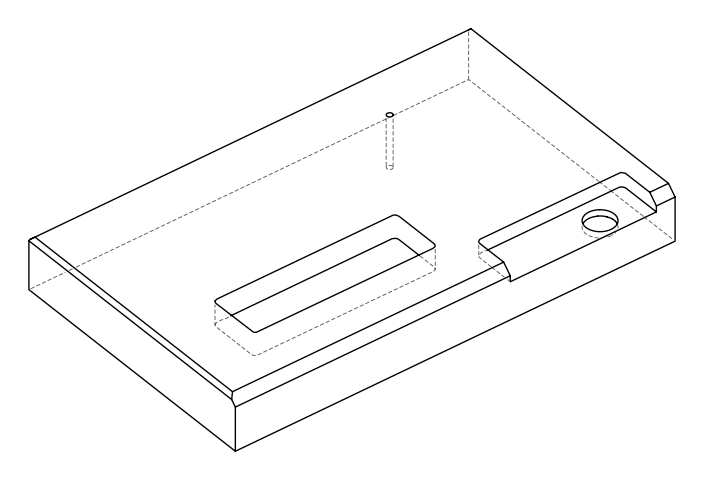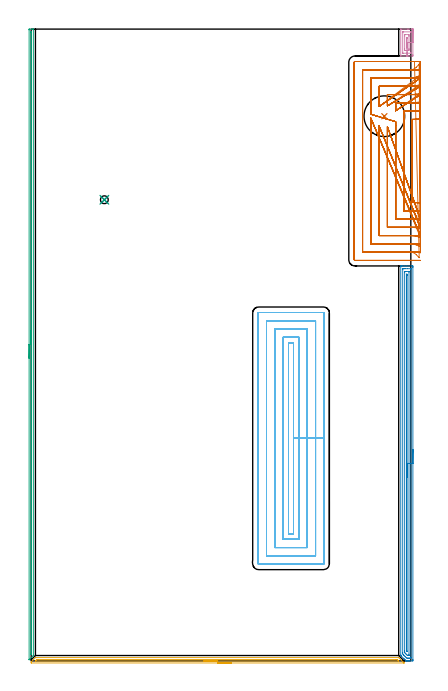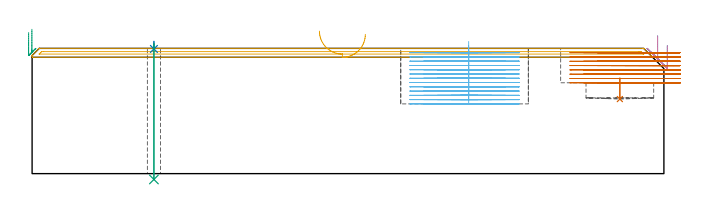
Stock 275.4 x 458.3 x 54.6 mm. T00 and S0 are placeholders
(PLAN: 9 operations, 4 tool changes, 110.6 min)
(1 INDEXABLE_INSERT_DRILL_BLIND_HOLE_FROM_SOLID | STEP1POCKET | NXT0302_030 | 0.04 min | 14855 mm3)
(2 AREA_MILL | FG_CHAMFER_SURFACE | UGT0205_001 | 9.3 min | 11296 mm3)
(3 AREA_MILL_1 | FG_CHAMFER_SURFACE_1 | UGT0205_001 | 7.44 min | 2195 mm3)
(4 AREA_MILL_2 | FG_CHAMFER_SURFACE_2 | UGT0205_001 | 0.79 min | 962 mm3)
(5 AREA_MILL_3 | FG_CHAMFER_SURFACE_3 | UGT0205_001 | 4.44 min | 2031 mm3)
(6 MILL_RECTANGULAR_POCKET | POCKET_RECTANGULAR_STRAIGHT | NXT0201_009 | Follow Part, ap 2, ae 75% | 49.36 min | 255988 mm3)
(7 MILL_SLOT | SLOT_PARTIAL_RECTANGULAR | NXT0201_009 | Follow Part, ap 2, ae 75% | 39.01 min | 92036 mm3)
(8 SPOT_DRILL | STEP1HOLE | NXT0321_9005460120000 | 0.03 min | 20 mm3)
(9 DRILL_THROUGH_HOLE_INTO_CENTER | STEP1HOLE | NXT0301_028 | 0.24 min | 1341 mm3)
(TOOL NXT0302_030 | Index. Insert Drill 29.5mm [880-D2950L32-03] | D29.5 PA176 FL89 Z2)
(TOOL UGT0205_001 | Chamfer Mill 20 x 3 x 45 deg. | D20 FL50 Z2)
(TOOL NXT0201_009 | ENDMILL 8mm [2P460-0800-NA 1630] | D8 FL26 Z6)
(TOOL NXT0321_9005460120000 | NC Spot Drill, 142deg, 12mm, Carbide, Uncoated | D12 PA142 FL30 Z2)
(TOOL NXT0301_028 | Carbide Drill 5.7mm [860.1-0570-046A1-MM 2214] | D5.7 PA140 FL70 Z2)
(OP 1 INDEXABLE_INSERT_DRILL_BLIND_HOLE_FROM_SOLID)
G17 G21 G94 G90
T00 M6
G54
G17 G0 G90 X256.2 Y395.1 S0 M3
G43 Z64.6 H1
G94 G81 G98 Z32.5 F250. R41.6
G80
M5
M2
(OP 2 AREA_MILL)
G17 G21 G94 G90
T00 M6
G54
G17 G0 G90 X276.9 Y153.25 S1061 M3
G43 Z64.6 H0
Z55.8
G94 G1 Y153.212 Z54.928 F250.
Y153.098 Z54.064
Y152.909 Z53.212
Y152.647 Z52.38
Y152.313 Z51.574
Y151.91 Z50.8
Y151.442 Z50.064
Y150.91 Z49.372
Y150.321 Z48.729
Y149.678 Z48.14
Y148.986 Z47.608
Y148.25 Z47.14
Y147.476 Z46.737
Y146.67 Z46.403
Y145.838 Z46.141
Y144.987 Z45.952
Y144.122 Z45.838
Y143.25 Z45.8
Y1.079
X276.899 Y0.629 Z45.801
X276.895 Y0.19 Z45.803
X276.891 Y0.01 Z45.805
X276.462 Y0. Z46.234
X274.701 Z47.993
X274.18 Z48.517
X273.821 Z48.875
X273.299 Z49.396
X272.94 Z49.754
X272.158 Z50.54
X272.109 Z50.589
X272.06 Y0.002 Z50.638
X272.007 Y0.004 Z50.69
X271.971 Y0.033 Z50.727
X271.772 Y0.228 Z50.928
X271.437 Y0.563 Z51.262
X271.179 Y0.819 Z51.517
X270.639 Y1.361 Z52.061
X270.299 Y1.699 Z52.397
X268.686 Y3.312 Z54.01
X268.566 Y3.433 Z54.133
X268.538 Y3.462 Z54.162
X268.209 Y3.79 Z54.489
X268.199 Y3.8 Z54.499
X268.106 Y3.898 Z54.592
X268.1 Y4.206 Z54.6
Y286.318
X268.099 Y286.496 Z54.592
X268.457 Y286.5 Z54.242
X268.7 Z54.
X269.418 Z53.277
X270.658 Z52.039
X272.06 Z50.636
X276.202 Z46.496
X276.462 Y286.497 Z46.235
X276.892 Y286.49 Z45.806
X276.895 Y286.31 Z45.803
X276.899 Y285.871 Z45.801
X276.9 Y285.426 Z45.8
Y143.25
X275.486 Z47.214
X275.485 Y2.516 Z47.215
X275.484 Y2.418 Z47.216
X275.479 Y2.029 Z47.221
X275.104 Y2.009 Z47.596
X274.701 Y2.003 Z47.999
X274.232 Y2. Z48.468
X273.821 Z48.879
X273.351 Y2.001 Z49.349
X272.94 Y2.004 Z49.76
X272.461 Y2.01 Z50.239
X272.06 Y2.391 Z50.64
X272.032 Y2.418 Z50.668
X271.138 Y3.312 Z51.562
X270.299 Y4.152 Z52.401
X270.246 Y4.206 Z52.454
X269.521 Y4.996 Z53.179
X269.514 Y5.994 Z53.186
X269.515 Y283.984 Z53.185
X269.516 Y284.082 Z53.184
X269.521 Y284.471 Z53.179
X269.896 Y284.491 Z52.804
X270.299 Y284.497 Z52.401
X270.768 Y284.5 Z51.932
X271.179 Z51.521
X272.94 Z49.76
X275.17 Z47.53
X275.392 Y284.498 Z47.308
X275.426 Y284.496 Z47.274
X275.461 Y284.49 Z47.239
X275.479 Y284.484 Z47.221
X275.48 Y284.457 Z47.22
X275.485 Y284.18 Z47.215
X275.486 Y143.25 Z47.214
X274.072 Z48.628
X274.071 Y4.846 Z48.629
X274.069 Y4.206 Z48.631
X274.067 Y4.079 Z48.633
X274.065 Y4.023 Z48.635
X274.016 Y4.008 Z48.684
X273.821 Y4.006 Z48.879
X273.139 Y4.004 Z49.561
X272.94 Y4.01 Z49.76
X272.882 Y4.03 Z49.818
X272.82 Y4.087 Z49.88
X272.695 Y4.206 Z50.005
X272.06 Y4.84 Z50.64
X271.8 Y5.1 Z50.9
X271.179 Y5.732 Z51.521
X270.936 Y5.994 Z51.764
X270.932 Y6.245 Z51.768
X270.929 Y6.889 Z51.771
Y7.143
Y281.654
X270.931 Y282.294 Z51.769
X270.933 Y282.421 Z51.767
X270.935 Y282.477 Z51.765
X270.984 Y282.492 Z51.716
X271.179 Y282.495 Z51.521
X271.857 Y282.5 Z50.843
X273.619 Y282.499 Z49.081
X273.821 Y282.496 Z48.879
X274.023 Y282.49 Z48.677
X274.065 Y282.483 Z48.635
X274.067 Y282.446 Z48.633
X274.07 Y282.379 Z48.63
X274.071 Y282.294 Z48.629
Y282.039
X274.072 Y143.25 Z48.628
X272.657 Z50.043
Y7.176
X272.656 Y6.889 Z50.044
X272.654 Y6.773 Z50.046
X272.651 Y6.718 Z50.049
X272.649 Y6.712 Z50.051
X272.635 Y6.724 Z50.065
X272.471 Y6.889 Z50.229
X272.35 Y7.028 Z50.35
X272.347 Y7.176 Z50.353
X272.344 Y7.494 Z50.356
X272.343 Y8.677 Z50.357
Y279.931
X272.344 Y280.217 Z50.356
X272.347 Y280.378 Z50.353
X272.349 Y280.476 Z50.351
X272.392 Y280.49 Z50.308
X272.5 Y280.491 Z50.2
X272.608 Y280.49 Z50.092
X272.651 Y280.476 Z50.049
X272.653 Y280.378 Z50.047
X272.655 Y280.218 Z50.045
X272.657 Y279.899 Z50.043
Y279.611
Y143.25
Y142.378 Z50.081
Y141.514 Z50.195
Y140.662 Z50.383
Y139.83 Z50.646
Y139.024 Z50.98
Y138.25 Z51.382
Y137.514 Z51.851
Y136.822 Z52.382
Y136.179 Z52.972
Y135.59 Z53.615
Y135.059 Z54.307
Y134.59 Z55.043
Y134.187 Z55.816
Y133.853 Z56.622
Y133.591 Z57.454
Y133.402 Z58.306
Y133.288 Z59.171
Y133.25 Z60.043
G0 Z64.6
M5
M2
(OP 3 AREA_MILL_1)
G17 G21 G94 G90
T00 M6
G54
G17 G0 G90 X-1.5 Y219.55 S1061 M3
G43 Z64.6 H0
Z61.5
G94 G1 Y219.588 Z60.628 F250.
Y219.702 Z59.763
Y219.891 Z58.912
Y220.153 Z58.08
Y220.487 Z57.274
Y220.89 Z56.5
Y221.358 Z55.764
Y221.89 Z55.072
Y222.479 Z54.429
Y223.122 Z53.84
Y223.814 Z53.308
Y224.55 Z52.84
Y225.324 Z52.437
Y226.13 Z52.103
Y226.962 Z51.841
Y227.814 Z51.652
Y228.678 Z51.538
Y229.55 Z51.5
Y457.688
X-1.498 Y458.007 Z51.502
X-1.494 Y458.26 Z51.504
X-1.492 Y458.295 Z51.506
X-1.251 Y458.3 Z51.746
X0.484 Z53.478
X1.415 Z54.415
X1.51 Y458.296 Z54.501
X1.597 Y458.29 Z54.588
X1.6 Y458.135 Z54.6
Y4.091
X1.597 Y3.905 Z54.589
X1.535 Y3.838 Z54.532
X1.359 Y3.659 Z54.359
X-1.422 Y0.877 Z51.576
X-1.492 Y0.818 Z51.504
X-1.496 Y0.839 Z51.503
X-1.499 Y0.903 Z51.499
X-1.5 Y229.55 Z51.5
X-0.086 Z52.914
Y455.596
X-0.084 Y455.902 Z52.916
X-0.081 Y456.182 Z52.919
X-0.079 Y456.268 Z52.921
X-0.074 Y456.29 Z52.926
X-0.052 Y456.292 Z52.948
X0.1 Y456.297 Z53.1
X0.169 Y456.29 Z53.169
X0.179 Y456.287 Z53.179
X0.181 Y456.266 Z53.181
X0.184 Y456.211 Z53.184
X0.185 Y455.902 Z53.185
X0.186 Y455.596 Z53.186
X0.185 Y5.57 Z53.185
X0.184 Y5.292 Z53.184
X0.179 Y4.984 Z53.179
X0.177 Y4.939 Z53.177
X0.119 Y4.877 Z53.119
X-0.069 Y4.684 Z52.931
X-0.082 Y4.673 Z52.918
X-0.083 Z52.917
X-0.084 Y4.675 Z52.916
X-0.086 Y5.57 Z52.914
Y229.55
Y230.422 Z52.952
Y231.286 Z53.066
Y232.138 Z53.255
Y232.97 Z53.517
Y233.776 Z53.851
Y234.55 Z54.254
Y235.286 Z54.723
Y235.978 Z55.254
Y236.621 Z55.843
Y237.21 Z56.486
Y237.742 Z57.178
Y238.21 Z57.914
Y238.613 Z58.688
Y238.947 Z59.494
Y239.209 Z60.326
Y239.398 Z61.178
Y239.512 Z62.043
Y239.55 Z62.914
G0 Z64.6
M5
M2
(OP 4 AREA_MILL_2)
G17 G21 G94 G90
T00 M6
G54
G17 G0 G90 X276.9 Y458.55 S1061 M3
G43 Z64.6 H0
Z55.8
G94 G1 Y458.512 Z54.928 F250.
Y458.398 Z54.064
Y458.209 Z53.212
Y457.947 Z52.38
Y457.613 Z51.574
Y457.21 Z50.8
Y456.742 Z50.064
Y456.21 Z49.372
Y455.621 Z48.729
Y454.978 Z48.14
Y454.286 Z47.608
Y453.55 Z47.14
Y452.776 Z46.737
Y451.97 Z46.403
Y451.138 Z46.141
Y450.286 Z45.952
Y449.422 Z45.838
Y448.55 Z45.8
Y439.72
X276.899 Y439.276 Z45.801
X276.893 Y438.844 Z45.803
X276.891 Y438.808 Z45.805
X276.462 Y438.8 Z46.233
X273.821 Z48.873
X273.009 Z49.69
X268.166 Y438.801 Z54.533
X268.105 Y438.81 Z54.594
X268.1 Y438.835 Z54.6
Y458.265
X268.105 Y458.29 Z54.594
X268.169 Y458.3 Z54.53
X273.009 Z49.69
X273.821 Z48.873
X276.056 Z46.639
X276.462 Y458.297 Z46.233
X276.891 Y458.292 Z45.805
X276.893 Y458.256 Z45.803
X276.899 Y457.824 Z45.801
X276.9 Y457.385 Z45.8
Y448.55
X275.486 Z47.214
X275.485 Y441.139 Z47.215
X275.484 Y441.043 Z47.216
X275.479 Y440.848 Z47.221
X275.47 Y440.81 Z47.23
X275.346 Y440.805 Z47.354
X275.185 Y440.801 Z47.515
X269.66 Y440.8 Z53.04
X269.57 Y440.802 Z53.13
X269.542 Y440.806 Z53.158
X269.521 Y440.812 Z53.179
X269.518 Y440.852 Z53.182
X269.515 Y440.946 Z53.185
Y455.961
X269.516 Y456.057 Z53.184
X269.521 Y456.252 Z53.179
X269.53 Y456.29 Z53.17
X269.654 Y456.295 Z53.046
X269.815 Y456.299 Z52.885
X275.34 Y456.3 Z47.36
X275.43 Y456.298 Z47.27
X275.458 Y456.294 Z47.242
X275.479 Y456.288 Z47.221
X275.482 Y456.248 Z47.218
X275.485 Y456.154 Z47.215
X275.486 Y448.55 Z47.214
X274.072 Z48.628
Y444.324
X274.071 Y443.692 Z48.629
X274.07 Y443.442 Z48.63
X274.065 Y442.809 Z48.635
X273.83 Y442.8 Z48.87
X273.821 Z48.879
X271.188 Z51.512
X270.936 Y442.809 Z51.764
X270.931 Y443.058 Z51.769
X270.929 Y443.692 Z51.771
X270.928 Y443.944 Z51.772
X270.929 Y453.408 Z51.771
X270.93 Y453.658 Z51.77
X270.935 Y454.291 Z51.765
X271.17 Y454.3 Z51.53
X271.179 Z51.521
X273.812 Z48.888
X274.065 Y454.291 Z48.635
X274.069 Y454.042 Z48.631
X274.071 Y453.408 Z48.629
X274.072 Y453.156 Z48.628
Y448.55
X272.657 Z50.043
Y445.743
Y445.459
X272.656 Y445.143 Z50.044
X272.653 Y444.864 Z50.047
X272.651 Y444.816 Z50.049
X272.608 Y444.81 Z50.092
X272.5 Y444.808 Z50.2
X272.392 Y444.81 Z50.308
X272.349 Y444.816 Z50.351
X272.348 Y444.86 Z50.352
X272.344 Y445.173 Z50.356
X272.343 Y445.459 Z50.357
Y445.742
Y451.641
X272.344 Y451.925 Z50.356
X272.347 Y452.236 Z50.353
X272.349 Y452.284 Z50.351
X272.392 Y452.29 Z50.308
X272.5 Y452.292 Z50.2
X272.608 Y452.29 Z50.092
X272.651 Y452.284 Z50.049
X272.652 Y452.24 Z50.048
X272.656 Y451.927 Z50.044
X272.657 Y451.641 Z50.043
Y451.326
Y448.55
Y447.678 Z50.081
Y446.814 Z50.195
Y445.962 Z50.383
Y445.13 Z50.646
Y444.324 Z50.98
Y443.55 Z51.382
Y442.814 Z51.851
Y442.122 Z52.382
Y441.479 Z52.972
Y440.89 Z53.615
Y440.358 Z54.307
Y439.89 Z55.043
Y439.487 Z55.816
Y439.153 Z56.622
Y438.891 Z57.454
Y438.702 Z58.306
Y438.588 Z59.171
Y438.55 Z60.043
G0 Z64.6
M5
M2
(OP 5 AREA_MILL_3)
G17 G21 G94 G90
T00 M6
G54
G17 G0 G90 X145.25 Y-1.5 S1061 M3
G43 Z64.6 H0
Z60.7
G94 G1 X145.212 Z59.828 F250.
X145.098 Z58.964
X144.909 Z58.112
X144.647 Z57.28
X144.313 Z56.474
X143.91 Z55.7
X143.442 Z54.964
X142.911 Z54.272
X142.321 Z53.629
X141.678 Z53.04
X140.986 Z52.508
X140.25 Z52.04
X139.476 Z51.637
X138.67 Z51.303
X137.838 Z51.041
X136.987 Z50.852
X136.122 Z50.738
X135.25 Z50.7
X0.103 Y-1.499 Z50.701
X0. Y-1.493 Z50.707
Y-0.903 Z51.297
Y-0.699 Z51.499
X0.001 Y-0.698 Z51.5
X2.999 Y2.3 Z54.497
X3.105 Y2.397 Z54.589
X3.271 Y2.4 Z54.6
X266.337
X266.595 Y2.397 Z54.588
X266.753 Y2.247 Z54.447
X269.935 Y-0.934 Z51.266
X270.202 Y-1.201 Z50.998
X270.338 Y-1.336 Z50.861
X270.499 Y-1.498 Z50.7
Y-1.499 Z50.699
X270.421 Y-1.5 Z50.7
X135.25
Y-0.086 Z52.114
X3.271 Y-0.085 Z52.115
X3.182 Y-0.084 Z52.116
X3.123 Y-0.082 Z52.118
X3.09 Y-0.08 Z52.12
X3.103 Y-0.059 Z52.141
X3.157 Y0.004 Z52.204
X3.213 Y0.062 Z52.262
X3.271 Y0.121 Z52.321
X3.658 Y0.508 Z52.708
X4.049 Y0.896 Z53.096
X4.108 Y0.951 Z53.151
X4.13 Y0.968 Z53.168
X4.163 Y0.979 Z53.179
X4.966 Y0.985 Z53.185
X5.054
X264.554 Y0.986 Z53.186
X265.358 Y0.984 Z53.184
X265.446 Y0.982 Z53.182
X265.533 Y0.979 Z53.179
X265.57 Y0.969 Z53.169
X265.597 Y0.946 Z53.146
X265.651 Y0.896 Z53.096
X266.337 Y0.212 Z52.412
X266.541 Y0.004 Z52.204
X266.607 Y-0.069 Z52.131
X266.611 Y-0.079 Z52.121
X266.575 Y-0.082 Z52.118
X266.516 Y-0.084 Z52.116
X266.426 Y-0.086 Z52.114
X266.337
X135.25
X134.379 Z52.152
X133.514 Z52.266
X132.662 Z52.455
X131.83 Z52.717
X131.024 Z53.051
X130.25 Z53.454
X129.514 Z53.923
X128.822 Z54.454
X128.179 Z55.043
X127.59 Z55.686
X127.059 Z56.379
X126.59 Z57.114
X126.187 Z57.888
X125.853 Z58.694
X125.591 Z59.526
X125.402 Z60.378
X125.288 Z61.243
X125.25 Z62.114
G0 Z64.6
M5
M2
(OP 6 MILL_RECTANGULAR_POCKET)
G17 G21 G94 G90
T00 M6
G54
G17 G0 G90 X190.3 Y143.307 S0 M3
G43 Z64.6 H1
Z57.6
G94 G1 Y161.45 Z52.738 F250.
Y230.7 F500.
X186.7
Y92.2
X190.3
Y161.45
X194.3
Y234.7
X182.7
Y88.2
X194.3
Y161.45
X200.3
Y240.7
X176.7
Y82.2
X200.3
Y161.45
X206.3
Y246.7
X170.7
Y76.2
X206.3
Y161.45
X212.3
Y252.4
G3 X212. Y252.7 R0.3
G1 X165.
G3 X164.7 Y252.4 R0.3
G1 Y70.5
G3 X165. Y70.2 R0.3
G1 X212.
G3 X212.3 Y70.5 R0.3
G1 Y161.45
Y162.45
G0 X190.3 Y143.307 Z55.738
G1 Y161.45 Z50.877 F250.
Y230.7 F500.
X186.7
Y92.2
X190.3
Y161.45
X194.3
Y234.7
X182.7
Y88.2
X194.3
Y161.45
X200.3
Y240.7
X176.7
Y82.2
X200.3
Y161.45
X206.3
Y246.7
X170.7
Y76.2
X206.3
Y161.45
X212.3
Y252.4
G3 X212. Y252.7 R0.3
G1 X165.
G3 X164.7 Y252.4 R0.3
G1 Y70.5
G3 X165. Y70.2 R0.3
G1 X212.
G3 X212.3 Y70.5 R0.3
G1 Y161.45
Y162.45
G0 X190.3 Y143.307 Z53.877
G1 Y161.45 Z49.015 F250.
Y230.7 F500.
X186.7
Y92.2
X190.3
Y161.45
X194.3
Y234.7
X182.7
Y88.2
X194.3
Y161.45
X200.3
Y240.7
X176.7
Y82.2
X200.3
Y161.45
X206.3
Y246.7
X170.7
Y76.2
X206.3
Y161.45
X212.3
Y252.4
G3 X212. Y252.7 R0.3
G1 X165.
G3 X164.7 Y252.4 R0.3
G1 Y70.5
G3 X165. Y70.2 R0.3
G1 X212.
G3 X212.3 Y70.5 R0.3
G1 Y161.45
Y162.45
G0 X190.3 Y143.307 Z52.015
G1 Y161.45 Z47.154 F250.
Y230.7 F500.
X186.7
Y92.2
X190.3
Y161.45
X194.3
Y234.7
X182.7
Y88.2
X194.3
Y161.45
X200.3
Y240.7
X176.7
Y82.2
X200.3
Y161.45
X206.3
Y246.7
X170.7
Y76.2
X206.3
Y161.45
X212.3
Y252.4
G3 X212. Y252.7 R0.3
G1 X165.
G3 X164.7 Y252.4 R0.3
G1 Y70.5
G3 X165. Y70.2 R0.3
G1 X212.
G3 X212.3 Y70.5 R0.3
G1 Y161.45
Y162.45
G0 X190.3 Y143.307 Z50.154
G1 Y161.45 Z45.292 F250.
Y230.7 F500.
X186.7
Y92.2
X190.3
Y161.45
X194.3
Y234.7
X182.7
Y88.2
X194.3
Y161.45
X200.3
Y240.7
X176.7
Y82.2
X200.3
Y161.45
X206.3
Y246.7
X170.7
Y76.2
X206.3
Y161.45
X212.3
Y252.4
G3 X212. Y252.7 R0.3
G1 X165.
G3 X164.7 Y252.4 R0.3
G1 Y70.5
G3 X165. Y70.2 R0.3
G1 X212.
G3 X212.3 Y70.5 R0.3
G1 Y161.45
Y162.45
G0 X190.3 Y143.307 Z48.292
G1 Y161.45 Z43.431 F250.
Y230.7 F500.
X186.7
Y92.2
X190.3
Y161.45
X194.3
Y234.7
X182.7
Y88.2
X194.3
Y161.45
X200.3
Y240.7
X176.7
Y82.2
X200.3
Y161.45
X206.3
Y246.7
X170.7
Y76.2
X206.3
Y161.45
X212.3
Y252.4
G3 X212. Y252.7 R0.3
G1 X165.
G3 X164.7 Y252.4 R0.3
G1 Y70.5
G3 X165. Y70.2 R0.3
G1 X212.
G3 X212.3 Y70.5 R0.3
G1 Y161.45
Y162.45
G0 X190.3 Y143.307 Z46.431
G1 Y161.45 Z41.569 F250.
Y230.7 F500.
X186.7
Y92.2
X190.3
Y161.45
X194.3
Y234.7
X182.7
Y88.2
X194.3
Y161.45
X200.3
Y240.7
X176.7
Y82.2
X200.3
Y161.45
X206.3
Y246.7
X170.7
Y76.2
X206.3
Y161.45
X212.3
Y252.4
G3 X212. Y252.7 R0.3
G1 X165.
G3 X164.7 Y252.4 R0.3
G1 Y70.5
G3 X165. Y70.2 R0.3
G1 X212.
G3 X212.3 Y70.5 R0.3
G1 Y161.45
Y162.45
G0 X190.3 Y143.307 Z44.569
G1 Y161.45 Z39.708 F250.
Y230.7 F500.
X186.7
Y92.2
X190.3
Y161.45
X194.3
Y234.7
X182.7
Y88.2
X194.3
Y161.45
X200.3
Y240.7
X176.7
Y82.2
X200.3
Y161.45
X206.3
Y246.7
X170.7
Y76.2
X206.3
Y161.45
X212.3
Y252.4
G3 X212. Y252.7 R0.3
G1 X165.
G3 X164.7 Y252.4 R0.3
G1 Y70.5
G3 X165. Y70.2 R0.3
G1 X212.
G3 X212.3 Y70.5 R0.3
G1 Y161.45
Y162.45
G0 X190.3 Y143.307 Z42.708
G1 Y161.45 Z37.846 F250.
Y230.7 F500.
X186.7
Y92.2
X190.3
Y161.45
X194.3
Y234.7
X182.7
Y88.2
X194.3
Y161.45
X200.3
Y240.7
X176.7
Y82.2
X200.3
Y161.45
X206.3
Y246.7
X170.7
Y76.2
X206.3
Y161.45
X212.3
Y252.4
G3 X212. Y252.7 R0.3
G1 X165.
G3 X164.7 Y252.4 R0.3
G1 Y70.5
G3 X165. Y70.2 R0.3
G1 X212.
G3 X212.3 Y70.5 R0.3
G1 Y161.45
Y162.45
G0 X190.3 Y143.307 Z40.846
G1 Y161.45 Z35.985 F250.
Y230.7 F500.
X186.7
Y92.2
X190.3
Y161.45
X194.3
Y234.7
X182.7
Y88.2
X194.3
Y161.45
X200.3
Y240.7
X176.7
Y82.2
X200.3
Y161.45
X206.3
Y246.7
X170.7
Y76.2
X206.3
Y161.45
X212.3
Y252.4
G3 X212. Y252.7 R0.3
G1 X165.
G3 X164.7 Y252.4 R0.3
G1 Y70.5
G3 X165. Y70.2 R0.3
G1 X212.
G3 X212.3 Y70.5 R0.3
G1 Y161.45
Y162.45
G0 X190.3 Y143.307 Z38.985
G1 Y161.45 Z34.123 F250.
Y230.7 F500.
X186.7
Y92.2
X190.3
Y161.45
X194.3
Y234.7
X182.7
Y88.2
X194.3
Y161.45
X200.3
Y240.7
X176.7
Y82.2
X200.3
Y161.45
X206.3
Y246.7
X170.7
Y76.2
X206.3
Y161.45
X212.3
Y252.4
G3 X212. Y252.7 R0.3
G1 X165.
G3 X164.7 Y252.4 R0.3
G1 Y70.5
G3 X165. Y70.2 R0.3
G1 X212.
G3 X212.3 Y70.5 R0.3
G1 Y161.45
Y162.45
G0 X190.3 Y143.307 Z37.123
G1 Y161.45 Z32.262 F250.
Y230.7 F500.
X186.7
Y92.2
X190.3
Y161.45
X194.3
Y234.7
X182.7
Y88.2
X194.3
Y161.45
X200.3
Y240.7
X176.7
Y82.2
X200.3
Y161.45
X206.3
Y246.7
X170.7
Y76.2
X206.3
Y161.45
X212.3
Y252.4
G3 X212. Y252.7 R0.3
G1 X165.
G3 X164.7 Y252.4 R0.3
G1 Y70.5
G3 X165. Y70.2 R0.3
G1 X212.
G3 X212.3 Y70.5 R0.3
G1 Y161.45
Y162.45
G0 X190.3 Y143.307 Z35.262
G1 Y161.45 Z30.4 F250.
Y230.7 F500.
X186.7
Y92.2
X190.3
Y161.45
X194.3
Y234.7
X182.7
Y88.2
X194.3
Y161.45
X200.3
Y240.7
X176.7
Y82.2
X200.3
Y161.45
X206.3
Y246.7
X170.7
Y76.2
X206.3
Y161.45
X212.3
Y252.4
G3 X212. Y252.7 R0.3
G1 X165.
G3 X164.7 Y252.4 R0.3
G1 Y70.5
G3 X165. Y70.2 R0.3
G1 X212.
G3 X212.3 Y70.5 R0.3
G1 Y161.45
Y162.45
G0 Z64.6
M5
M2
(OP 7 MILL_SLOT)
G17 G21 G94 G90
T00 M6
G54
G17 G0 G90 X282.384 Y393.337 S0 M3
G43 Z64.6 H1
Z52.725
G94 G1 X279.4 Y393.026 F250.
G2 X276.4 Y392.822 R42. F500.
G1 Y332.478
G2 X279.4 Y332.274 R42.
G1 X282.384 Y331.963 F250.
X282.378 Y399.427
X279.4 Y399.064
G2 X275.047 Y398.8 R36. F500.
G1 X270.4
Y326.5
X275.046
G2 X279.4 Y326.236 R36.
G1 X282.378 Y325.873 F250.
X282.368 Y405.553
X279.4 Y405.118
G2 X275.047 Y404.8 R30. F500.
G1 X264.4
Y402.048
Y399.048 F250.
X282.35 Y411.742 F500.
X279.4 Y411.198 F250.
G2 X275.047 Y410.8 R24. F500.
G1 X258.4
Y405.62
Y402.62 F250.
X282.311 Y418.06 F500.
X279.4 Y417.334 F250.
G2 X275.047 Y416.8 R18. F500.
G1 X252.4
Y405.154
Y402.154 F250.
X282.196 Y424.706 F500.
X279.4 Y423.617 F250.
G2 X275.047 Y422.8 R12. F500.
G1 X246.4
Y399.511
Y396.511 F250.
X264.4 Y391.152 F500.
Y388.152 F250.
Y320.5 F500.
X275.046
G2 X279.4 Y320.182 R30.
G1 X282.368 Y319.747 F250.
X258.4 Y387.58 F500.
Y384.58 F250.
Y314.5 F500.
X275.046
G2 X279.4 Y314.102 R24.
G1 X282.35 Y313.557 F250.
X252.4 Y388.047 F500.
Y385.047 F250.
Y308.5 F500.
X275.046
G2 X279.4 Y307.965 R18.
G1 X282.311 Y307.24 F250.
X246.4 Y393.688 F500.
Y390.688 F250.
Y302.5 F500.
X275.046
G2 X279.4 Y301.682 R12.
G1 X282.196 Y300.594 F250.
X281.463 Y432.841
X279.396 Y430.666
G2 X275.047 Y428.8 R6. F500.
G1 X240.4
Y296.5
X275.046
G2 X279.396 Y294.632 R6.
G1 X281.462 Y292.457 F250.
X278.047 Y434.8 F500.
X275.047 F250.
X234.9 F500.
G3 X234.4 Y434.3 R0.5
G1 Y291.
G3 X234.9 Y290.5 R0.5
G1 X275.046
X278.046 F250.
G0 Z64.6
X282.399 Y392.866
Z50.85
G1 X279.4 Y392.808
G2 X278.588 Y392.8 R42. F500.
G1 X276.4
Y332.5
X278.59
G2 X279.4 Y332.492 R42.
G1 X282.399 Y332.434 F250.
Y398.877
X279.4 Y398.809
G2 X278.588 Y398.8 R36. F500.
G1 X270.4
Y326.5
X278.59
G2 X279.4 Y326.491 R36.
G1 X282.399 Y326.423 F250.
Y404.892
X279.4 Y404.811
G2 X278.588 Y404.8 R30. F500.
G1 X264.4
Y402.048
Y399.048 F250.
X282.398 Y410.915 F500.
X279.4 Y410.814 F250.
G2 X278.588 Y410.8 R24. F500.
G1 X258.4
Y405.62
Y402.62 F250.
X282.397 Y416.954 F500.
X279.4 Y416.818 F250.
G2 X278.588 Y416.8 R18. F500.
G1 X252.4
Y405.154
Y402.154 F250.
X282.393 Y423.03 F500.
X279.4 Y422.828 F250.
G2 X278.588 Y422.8 R12. F500.
G1 X246.4
Y399.511
Y396.511 F250.
X264.4 Y391.153 F500.
Y388.153 F250.
Y320.5 F500.
X278.59
G2 X279.4 Y320.489 R30.
G1 X282.399 Y320.408 F250.
X258.4 Y387.58 F500.
Y384.58 F250.
Y314.5 F500.
X278.59
G2 X279.4 Y314.486 R24.
G1 X282.398 Y314.385 F250.
X252.4 Y388.048 F500.
Y385.048 F250.
Y308.5 F500.
X278.59
G2 X279.4 Y308.482 R18.
G1 X282.397 Y308.347 F250.
X246.4 Y393.688 F500.
Y390.688 F250.
Y302.5 F500.
X278.59
G2 X279.4 Y302.473 R12.
G1 X282.393 Y302.27 F250.
X282.372 Y429.261
X279.4 Y428.855
G2 X278.588 Y428.8 R6. F500.
G1 X240.4
Y296.5
X278.59
G2 X279.4 Y296.445 R6.
G1 X282.373 Y296.04 F250.
X281.588 Y434.8
X278.588
X234.9 F500.
G3 X234.4 Y434.3 R0.5
G1 Y291.
G3 X234.9 Y290.5 R0.5
G1 X278.59
X281.59 F250.
G0 X282.4 Y392.802 Z48.975
G1 X279.4 Y392.8
X279.37 F500.
X276.4
Y332.5
X279.37
X279.4
X282.4 Y332.498 F250.
Y398.803
X279.4 Y398.8
X279.37 F500.
X270.4
Y326.5
X279.37
X279.4
X282.4 Y326.497 F250.
Y404.803
X279.4 Y404.8
X279.37 F500.
X264.4
Y402.048
Y399.048 F250.
X282.4 Y410.804 F500.
X279.4 Y410.8 F250.
X279.37 F500.
X258.4
Y405.62
Y402.62 F250.
X282.4 Y416.805 F500.
X279.4 Y416.8 F250.
X279.37 F500.
X252.4
Y405.154
Y402.154 F250.
X282.4 Y422.808 F500.
X279.4 Y422.8 F250.
X279.37 F500.
X246.4
Y399.511
Y396.511 F250.
X264.4 Y391.153 F500.
Y388.153 F250.
Y320.5 F500.
X279.37
X279.4
X282.4 Y320.497 F250.
X258.4 Y387.58 F500.
Y384.58 F250.
Y314.5 F500.
X279.37
X279.4
X282.4 Y314.496 F250.
X252.4 Y388.048 F500.
Y385.048 F250.
Y308.5 F500.
X279.37
X279.4
X282.4 Y308.495 F250.
X246.4 Y393.688 F500.
Y390.688 F250.
Y302.5 F500.
X279.37
X279.4
X282.4 Y302.492 F250.
Y428.815
X279.4 Y428.8
X279.37 F500.
X240.4
Y296.5
X279.37
X279.4
X282.4 Y296.485 F250.
X282.37 Y434.8
X279.37
X234.9 F500.
G3 X234.4 Y434.3 R0.5
G1 Y291.
G3 X234.9 Y290.5 R0.5
G1 X279.37
X282.37 F250.
G0 X282.4 Y392.8 Z47.1
G1 X279.4
X276.4 F500.
Y332.5
X279.4
X282.4 F250.
Y398.8
X279.4
X270.4 F500.
Y326.5
X279.4
X282.4 F250.
Y404.8
X279.4
X264.4 F500.
Y402.048
Y399.048 F250.
X282.4 Y410.8 F500.
X279.4 F250.
X258.4 F500.
Y405.62
Y402.62 F250.
X282.4 Y416.8 F500.
X279.4 F250.
X252.4 F500.
Y405.154
Y402.154 F250.
X282.4 Y422.8 F500.
X279.4 F250.
X246.4 F500.
Y399.511
Y396.511 F250.
X264.4 Y391.153 F500.
Y388.153 F250.
Y320.5 F500.
X279.4
X282.4 F250.
X258.4 Y387.58 F500.
Y384.58 F250.
Y314.5 F500.
X279.4
X282.4 F250.
X252.4 Y388.048 F500.
Y385.048 F250.
Y308.5 F500.
X279.4
X282.4 F250.
X246.4 Y393.688 F500.
Y390.688 F250.
Y302.5 F500.
X279.4
X282.4 F250.
Y428.8
X279.4
X240.4 F500.
Y296.5
X279.4
X282.4 F250.
Y434.8
X279.4
X234.9 F500.
G3 X234.4 Y434.3 R0.5
G1 Y291.
G3 X234.9 Y290.5 R0.5
G1 X279.4
X282.4 F250.
G0 Y392.8 Z45.225
G1 X279.4
X276.4 F500.
Y332.5
X279.4
X282.4 F250.
Y398.8
X279.4
X270.4 F500.
Y326.5
X279.4
X282.4 F250.
Y404.8
X279.4
X264.4 F500.
Y402.048
Y399.048 F250.
X282.4 Y410.8 F500.
X279.4 F250.
X258.4 F500.
Y405.62
Y402.62 F250.
X282.4 Y416.8 F500.
X279.4 F250.
X252.4 F500.
Y405.154
Y402.154 F250.
X282.4 Y422.8 F500.
X279.4 F250.
X246.4 F500.
Y399.511
Y396.511 F250.
X264.4 Y391.152 F500.
Y388.152 F250.
Y320.5 F500.
X279.4
X282.4 F250.
X258.4 Y387.58 F500.
Y384.58 F250.
Y314.5 F500.
X279.4
X282.4 F250.
X252.4 Y388.048 F500.
Y385.048 F250.
Y308.5 F500.
X279.4
X282.4 F250.
X246.4 Y393.688 F500.
Y390.688 F250.
Y302.5 F500.
X279.4
X282.4 F250.
Y428.8
X279.4
X240.4 F500.
Y296.5
X279.4
X282.4 F250.
Y434.8
X279.4
X234.9 F500.
G3 X234.4 Y434.3 R0.5
G1 Y291.
G3 X234.9 Y290.5 R0.5
G1 X279.4
X282.4 F250.
G0 Y392.8 Z43.35
G1 X279.4
X276.4 F500.
Y332.5
X279.4
X282.4 F250.
Y398.8
X279.4
X270.4 F500.
Y326.5
X279.4
X282.4 F250.
Y404.8
X279.4
X264.4 F500.
Y402.048
Y399.048 F250.
X282.4 Y410.8 F500.
X279.4 F250.
X258.4 F500.
Y405.62
Y402.62 F250.
X282.4 Y416.8 F500.
X279.4 F250.
X252.4 F500.
Y405.154
Y402.154 F250.
X282.4 Y422.8 F500.
X279.4 F250.
X246.4 F500.
Y399.511
Y396.511 F250.
X264.4 Y391.152 F500.
Y388.152 F250.
Y320.5 F500.
X279.4
X282.4 F250.
X258.4 Y387.58 F500.
Y384.58 F250.
Y314.5 F500.
X279.4
X282.4 F250.
X252.4 Y388.047 F500.
Y385.047 F250.
Y308.5 F500.
X279.4
X282.4 F250.
X246.4 Y393.688 F500.
Y390.688 F250.
Y302.5 F500.
X279.4
X282.4 F250.
Y428.8
X279.4
X240.4 F500.
Y296.5
X279.4
X282.4 F250.
Y434.8
X279.4
X234.9 F500.
G3 X234.4 Y434.3 R0.5
G1 Y291.
G3 X234.9 Y290.5 R0.5
G1 X279.4
X282.4 F250.
G0 Y392.8 Z41.475
G1 X279.4
X276.4 F500.
Y332.5
X279.4
X282.4 F250.
Y398.8
X279.4
X270.4 F500.
Y326.5
X279.4
X282.4 F250.
Y404.8
X279.4
X264.4 F500.
Y402.048
Y399.048 F250.
X282.4 Y410.8 F500.
X279.4 F250.
X258.4 F500.
Y405.62
Y402.62 F250.
X282.4 Y416.8 F500.
X279.4 F250.
X252.4 F500.
Y405.154
Y402.154 F250.
X282.4 Y422.8 F500.
X279.4 F250.
X246.4 F500.
Y399.512
Y396.512 F250.
X264.4 Y391.152 F500.
Y388.152 F250.
Y320.5 F500.
X279.4
X282.4 F250.
X258.4 Y387.58 F500.
Y384.58 F250.
Y314.5 F500.
X279.4
X282.4 F250.
X252.4 Y388.047 F500.
Y385.047 F250.
Y308.5 F500.
X279.4
X282.4 F250.
X246.4 Y393.688 F500.
Y390.688 F250.
Y302.5 F500.
X279.4
X282.4 F250.
Y428.8
X279.4
X240.4 F500.
Y296.5
X279.4
X282.4 F250.
Y434.8
X279.4
X234.9 F500.
G3 X234.4 Y434.3 R0.5
G1 Y291.
G3 X234.9 Y290.5 R0.5
G1 X279.4
X282.4 F250.
G0 Y392.8 Z39.6
G1 X279.4
X276.4 F500.
Y332.5
X279.4
X282.4 F250.
Y398.8
X279.4
X270.4 F500.
Y326.5
X279.4
X282.4 F250.
Y404.8
X279.4
X264.4 F500.
Y402.048
Y399.048 F250.
X282.4 Y410.8 F500.
X279.4 F250.
X258.4 F500.
Y405.62
Y402.62 F250.
X282.4 Y416.8 F500.
X279.4 F250.
X252.4 F500.
Y405.154
Y402.154 F250.
X282.4 Y422.8 F500.
X279.4 F250.
X246.4 F500.
Y399.512
Y396.512 F250.
X264.4 Y391.153 F500.
Y388.153 F250.
Y320.5 F500.
X279.4
X282.4 F250.
X258.4 Y387.58 F500.
Y384.58 F250.
Y314.5 F500.
X279.4
X282.4 F250.
X252.4 Y388.047 F500.
Y385.047 F250.
Y308.5 F500.
X279.4
X282.4 F250.
X246.4 Y393.688 F500.
Y390.688 F250.
Y302.5 F500.
X279.4
X282.4 F250.
Y428.8
X279.4
X240.4 F500.
Y296.5
X279.4
X282.4 F250.
Y434.8
X279.4
X234.9 F500.
G3 X234.4 Y434.3 R0.5
G1 Y291.
G3 X234.9 Y290.5 R0.5
G1 X279.4
X282.4 F250.
G0 Z64.6
M5
M2
(OP 8 SPOT_DRILL)
G17 G21 G94 G90
T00 M6
G54
G17 G0 G90 X53.1 Y334.5 S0 M3
G43 Z64.6 H0
G94 G81 G98 Z54.355 F250. R57.6
G80
M5
M2
(OP 9 DRILL_THROUGH_HOLE_INTO_CENTER)
G17 G21 G94 G90
T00 M6
G54
G17 G0 G90 X53.1 Y334.5 S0 M3
G43 Z64.6 H1
G94 G73 G98 Z-2.537 F250. Q5.194 R56.6
G80
M5
M2
